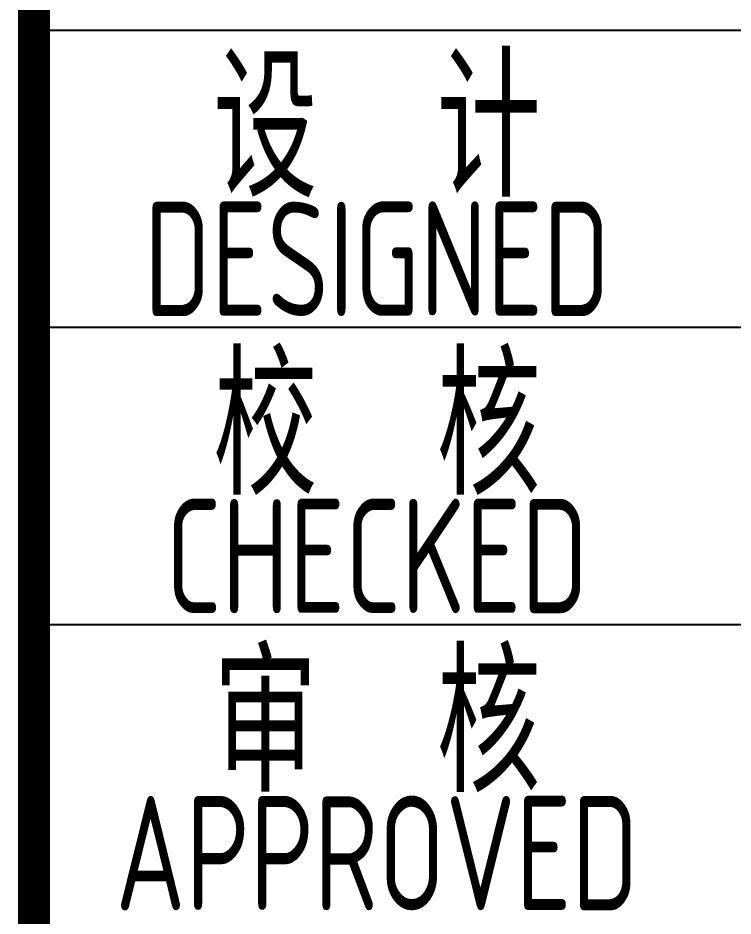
# Model space of a CAD drawing. Extents: x 4414382 to 4540065, y -615151 to -235742.
# Drawn here: x 4513027 to 4514590, y -608285 to -606321 of the extents above; entities that cross this region are included whole.
import ezdxf
from ezdxf.enums import TextEntityAlignment as Align

# ---------------------------------------------------------------- set-up
doc = ezdxf.new("R2010")
doc.units = 0
doc.header["$LTSCALE"] = 1000
doc.header["$MEASUREMENT"] = 0
doc.layers.get('0').update_dxf_attribs({"linetype": 'CONTINUOUS'})
doc.styles.add('AHD', font='sceie.shx', dxfattribs={"width": 0.7, "bigfont": 'sceic.shx'})

msp = doc.modelspace()

# ---------------------------------------------------------------- linework, layer by layer
for p, q in [((4513062.2, -606347.6), (4524062.2, -606347.6)), ((4513062.2, -606997.6), (4518562.2, -606997.6)), ((4513062.2, -607647.6), (4518562.2, -607647.6))]:
    msp.add_line(p, q)
at = {"const_width": 70}
msp.add_lwpolyline([(4513062.2, -604597.6), (4513062.2, -610597.6)], dxfattribs=at)

# ---------------------------------------------------------------- texts
at = {"style": 'AHD', "width": 0.8}
for s, height, p in [('设  计', 300, (4513812.2, -606547.6)), ('设  计', 300, (4513812.2, -606547.6)), ('DESIGNED', 250, (4513812.2, -606847.6)), ('DESIGNED', 250, (4513812.2, -606847.6)), ('校  核', 300, (4513812.2, -607197.6)), ('校  核', 300, (4513812.2, -607197.6)), ('CHECKED', 250, (4513812.2, -607497.6)), ('CHECKED', 250, (4513812.2, -607497.6)), ('审  核', 300, (4513812.2, -607847.6)), ('审  核', 300, (4513812.2, -607847.6)), ('APPROVED', 250, (4513812.2, -608147.6)), ('APPROVED', 250, (4513812.2, -608147.6))]:
    msp.add_text(s, height=height, dxfattribs=at).set_placement(p, align=Align.MIDDLE)

doc.saveas('drawing.dxf')
